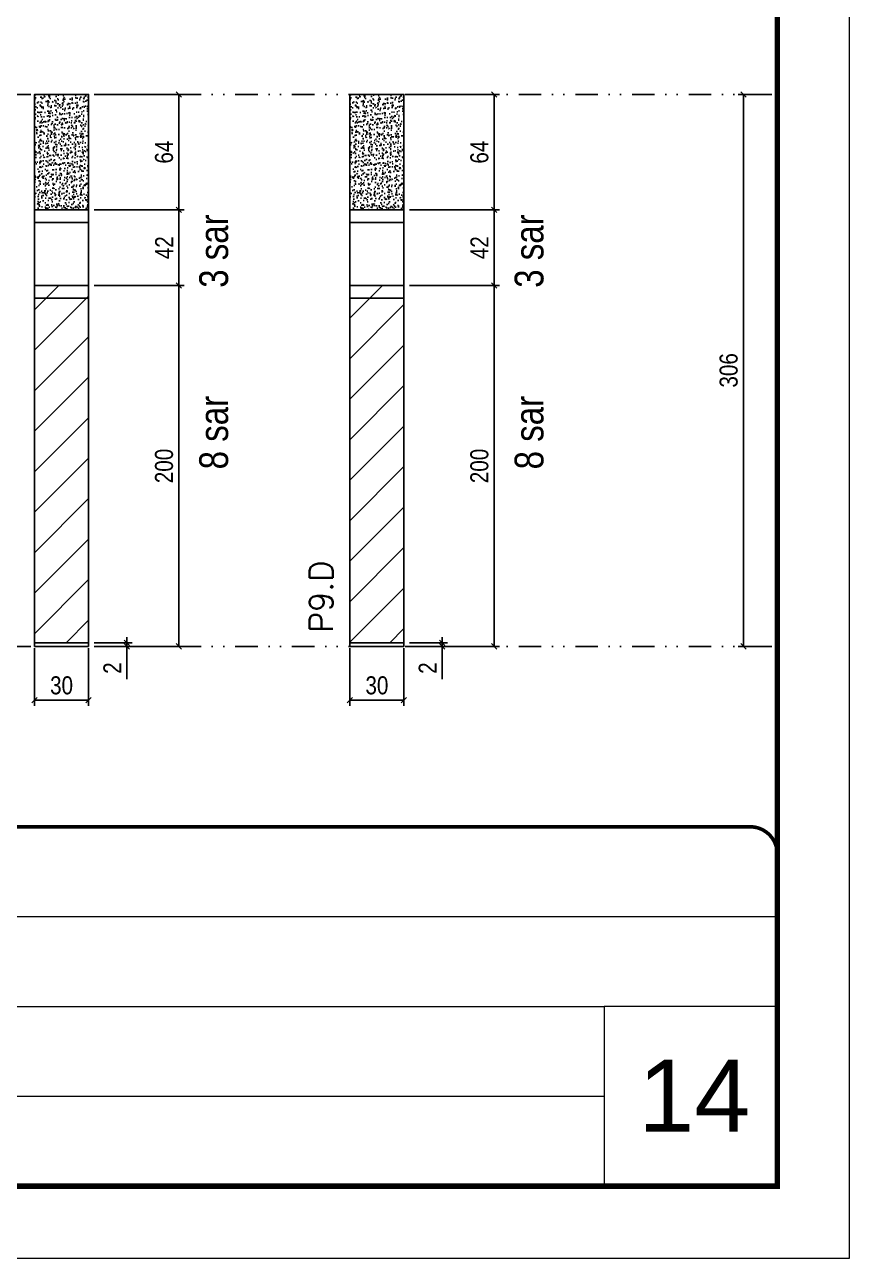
# Model space of a CAD drawing. Extents: x 14400 to 27878, y -21631 to 6985.
# Drawn here: x 17039 to 17497, y 2489 to 3173 of the extents above; entities that cross this region are included whole.
import ezdxf

# ---------------------------------------------------------------- set-up
doc = ezdxf.new("R2010")
doc.units = 0
for name, pattern in [('CONTINUO', [0]), ('DASHED', [0.75, 0.5, -0.25]), ('DIVIDE2', [0.625, 0.25, -0.125, 0, -0.125, 0, -0.125])]:
    doc.linetypes.add(name, pattern=pattern)
for name, color, linetype, lineweight in [('CARIMBO', 255, 'Continuous', 9), ('Folhas', 255, 'Continuous', 9), ('Hachura', 251, 'Continuous', 9), ('SARRAFO DE PRESSAO', 251, 'DASHED', 9), ('Texto Seção', 7, 'Continuous', 15)]:
    doc.layers.add(name, color=color, linetype=linetype, lineweight=lineweight)
for name, color, linetype in [('COTA', 241, 'Continuous'), ('NOMENCLATURA', 7, 'Continuous'), ('Nível', 160, 'Continuous'), ('Painéis', 200, 'Continuous'), ('SARR_2.2x7', 40, 'Continuous')]:
    doc.layers.add(name, color=color, linetype=linetype)
doc.styles.add('ARIAL', font='arial.ttf')
doc.styles.add('ARIAL_NARROW', font='ARIALN.TTF', dxfattribs={"height": 0.2})
doc.styles.add('COTA TECNICA', font='techl___.ttf', dxfattribs={"height": 10})
doc.styles.add('COTA TECNICA-50', font='techl___.ttf', dxfattribs={"height": 10})
doc.styles.add('REGUA-120', font='ROMANS.shx', dxfattribs={"height": 15})
doc.dimstyles.new('COTA PAINEL-50', dxfattribs={"dimtxt": 10, "dimasz": 3, "dimexe": 3, "dimexo": 3, "dimgap": 3, "dimtad": 1, "dimdec": 1, "dimzin": 12, "dimdsep": 46, "dimtxsty": 'COTA TECNICA-50', "dimblk1": 'OBLIQUE', "dimblk2": 'OBLIQUE', "dimsah": 1, "dimcen": 0.9, "dimclrd": 4, "dimclre": 4, "dimclrt": 240, "dimadec": 1, "dimazin": 3, "dimtfac": 1, "dimtdec": 1, "dimtmove": 0, "dimatfit": 3, "dimfxl": 1, "dimtolj": 1, "dimtzin": 12, "dimarcsym": 0})
doc.dimstyles.new('PAINEL', dxfattribs={"dimtxt": 10, "dimasz": 3, "dimexe": 3, "dimexo": 3, "dimgap": 3, "dimtad": 1, "dimdec": 1, "dimzin": 12, "dimdsep": 46, "dimtxsty": 'COTA TECNICA', "dimblk1": 'OBLIQUE', "dimblk2": 'OBLIQUE', "dimsah": 1, "dimcen": 0.9, "dimclrd": 4, "dimclre": 4, "dimclrt": 240, "dimadec": 1, "dimazin": 3, "dimtfac": 1, "dimtdec": 1, "dimtmove": 0, "dimatfit": 3, "dimfxl": 1, "dimtolj": 1, "dimtzin": 12, "dimarcsym": 0})

# ---------------------------------------------------------------- blocks, each defined once
blk = doc.blocks.new('9999999999')
at = {"color": 30, "linetype": 'CONTINUO'}
for p, q in [((98564.56, 34379.64), (99583.98, 34379.64)), ((98564.56, 34329.83), (99487.98, 34329.83)), ((99583.98, 34329.83), (99487.98, 34329.83)), ((99487.98, 34329.83), (99487.98, 34230.21)), ((98564.56, 34280.02), (99487.98, 34280.02))]:
    blk.add_line(p, q, dxfattribs=at)
at = {"color": 30, "linetype": 'CONTINUO', "const_width": 2}
blk.add_lwpolyline([(99583.98, 34230.21), (99583.98, 34414.45, 0.414214), (99568.98, 34429.45), (98228.98, 34429.45, 0.414214), (98213.98, 34414.45), (98213.98, 34245.21, 0.414214), (98228.98, 34230.21), (99583.98, 34230.21)], format="xyb", dxfattribs=at)
at = {"layer": 'Folhas'}
blk.add_lwpolyline([(98138.98, 34190.21), (99623.98, 34190.21), (99623.98, 35240.21), (98138.98, 35240.21)], close=True, dxfattribs=at)
at = {"layer": 'Folhas', "color": 30, "const_width": 3}
blk.add_lwpolyline([(98213.98, 34230.21), (99583.98, 34230.21), (99583.98, 35200.21), (98213.98, 35200.21)], close=True, dxfattribs=at)
blk = doc.blocks.new('_Oblique')
at = {"color": 0, "linetype": 'ByBlock', "lineweight": -2}
blk.add_line((-0.5, -0.5), (0.5, 0.5), dxfattribs=at)
blk = doc.blocks.new('*D833')
at = {"layer": 'COTA', "color": 4, "lineweight": -2, "transparency": 16777216}
for p, q in [((17219.87, 2827.29), (17219.87, 2795.39)), ((17249.87, 2827.29), (17249.87, 2795.39)), ((17219.87, 2798.39), (17249.87, 2798.39))]:
    blk.add_line(p, q, dxfattribs=at)
at = {"layer": 'Defpoints', "color": 0, "transparency": 16777216}
for p in [(17219.87, 2830.29), (17249.87, 2830.29), (17249.87, 2798.39)]:
    blk.add_point(p, dxfattribs=at)
at = {"layer": 'COTA', "color": 4, "lineweight": -2, "transparency": 16777216, "xscale": 3, "yscale": 3, "zscale": 3, "rotation": 180}
blk.add_blockref('_Oblique', (17219.87, 2798.39), dxfattribs=at)
at = {"layer": 'COTA', "color": 4, "lineweight": -2, "transparency": 16777216, "xscale": 3, "yscale": 3, "zscale": 3}
blk.add_blockref('_Oblique', (17249.87, 2798.39), dxfattribs=at)
at = {"layer": 'COTA', "color": 240, "transparency": 16777216, "insert": (17234.87, 2806.61), "char_height": 10, "attachment_point": 5, "style": 'COTA TECNICA'}
blk.add_mtext('\\A1;30', dxfattribs=at)
blk = doc.blocks.new('*D834')
at = {"layer": 'COTA', "color": 4, "lineweight": -2, "transparency": 16777216}
for p, q in [((17271.06, 2830.29), (17271.06, 2833.29)), ((17252.87, 2830.29), (17274.06, 2830.29)), ((17252.87, 2828.29), (17274.06, 2828.29)), ((17271.06, 2830.29), (17271.06, 2828.29)), ((17271.06, 2828.29), (17271.06, 2810.17))]:
    blk.add_line(p, q, dxfattribs=at)
at = {"layer": 'Defpoints', "color": 0, "transparency": 16777216}
for p in [(17249.87, 2830.29), (17249.87, 2828.29), (17271.06, 2830.29)]:
    blk.add_point(p, dxfattribs=at)
at = {"layer": 'COTA', "color": 4, "lineweight": -2, "transparency": 16777216, "xscale": 3, "yscale": 3, "zscale": 3}
for p, rotation in [((17271.06, 2830.29), 270), ((17271.06, 2828.29), 90)]:
    blk.add_blockref('_Oblique', p, dxfattribs=dict(at, rotation=rotation))
at = {"layer": 'COTA', "color": 240, "transparency": 16777216, "insert": (17263.06, 2816.23), "char_height": 10, "attachment_point": 5, "rotation": 90, "style": 'COTA TECNICA-50'}
blk.add_mtext('\\A1;2', dxfattribs=at)
blk = doc.blocks.new('*D835')
at = {"layer": 'COTA', "color": 4, "lineweight": -2, "transparency": 16777216}
for p, q in [((17252.87, 3028.29), (17302.86, 3028.29)), ((17299.86, 2828.29), (17299.86, 3028.29)), ((17252.87, 2828.29), (17302.86, 2828.29))]:
    blk.add_line(p, q, dxfattribs=at)
at = {"layer": 'Defpoints', "color": 0, "transparency": 16777216}
for p in [(17249.87, 3028.29), (17299.86, 3028.29), (17249.87, 2828.29)]:
    blk.add_point(p, dxfattribs=at)
at = {"layer": 'COTA', "color": 4, "lineweight": -2, "transparency": 16777216, "xscale": 3, "yscale": 3, "zscale": 3}
for p, rotation in [((17299.86, 3028.29), 90), ((17299.86, 2828.29), 270)]:
    blk.add_blockref('_Oblique', p, dxfattribs=dict(at, rotation=rotation))
at = {"layer": 'COTA', "color": 240, "transparency": 16777216, "insert": (17291.76, 2928.29), "char_height": 10, "attachment_point": 5, "rotation": 90, "style": 'COTA TECNICA-50'}
blk.add_mtext('\\A1;200', dxfattribs=at)
blk = doc.blocks.new('*D846')
at = {"layer": 'COTA', "color": 4, "lineweight": -2, "transparency": 16777216}
for p, q in [((17252.87, 3134.29), (17302.86, 3134.29)), ((17299.86, 3070.29), (17299.86, 3134.29)), ((17252.87, 3070.29), (17302.86, 3070.29))]:
    blk.add_line(p, q, dxfattribs=at)
at = {"layer": 'Defpoints', "color": 0, "transparency": 16777216}
for p in [(17249.87, 3134.29), (17299.86, 3134.29), (17249.87, 3070.29)]:
    blk.add_point(p, dxfattribs=at)
at = {"layer": 'COTA', "color": 4, "lineweight": -2, "transparency": 16777216, "xscale": 3, "yscale": 3, "zscale": 3}
for p, rotation in [((17299.86, 3134.29), 90), ((17299.86, 3070.29), 270)]:
    blk.add_blockref('_Oblique', p, dxfattribs=dict(at, rotation=rotation))
at = {"layer": 'COTA', "color": 240, "transparency": 16777216, "insert": (17291.76, 3102.29), "char_height": 10, "attachment_point": 5, "rotation": 90, "style": 'COTA TECNICA'}
blk.add_mtext('\\A1;64', dxfattribs=at)
blk = doc.blocks.new('*D848')
at = {"layer": 'COTA', "color": 4, "lineweight": -2, "transparency": 16777216}
for p, q in [((17044.93, 2827.29), (17044.93, 2795.39)), ((17074.93, 2827.29), (17074.93, 2795.39)), ((17044.93, 2798.39), (17074.93, 2798.39))]:
    blk.add_line(p, q, dxfattribs=at)
at = {"layer": 'Defpoints', "color": 0, "transparency": 16777216}
for p in [(17044.93, 2830.29), (17074.93, 2830.29), (17074.93, 2798.39)]:
    blk.add_point(p, dxfattribs=at)
at = {"layer": 'COTA', "color": 4, "lineweight": -2, "transparency": 16777216, "xscale": 3, "yscale": 3, "zscale": 3, "rotation": 180}
blk.add_blockref('_Oblique', (17044.93, 2798.39), dxfattribs=at)
at = {"layer": 'COTA', "color": 4, "lineweight": -2, "transparency": 16777216, "xscale": 3, "yscale": 3, "zscale": 3}
blk.add_blockref('_Oblique', (17074.93, 2798.39), dxfattribs=at)
at = {"layer": 'COTA', "color": 240, "transparency": 16777216, "insert": (17059.93, 2806.61), "char_height": 10, "attachment_point": 5, "style": 'COTA TECNICA'}
blk.add_mtext('\\A1;30', dxfattribs=at)
blk = doc.blocks.new('*D849')
at = {"layer": 'COTA', "color": 4, "lineweight": -2, "transparency": 16777216}
for p, q in [((17096.13, 2830.29), (17096.13, 2833.29)), ((17077.93, 2830.29), (17099.13, 2830.29)), ((17077.93, 2828.29), (17099.13, 2828.29)), ((17096.13, 2830.29), (17096.13, 2828.29)), ((17096.13, 2828.29), (17096.13, 2810.17))]:
    blk.add_line(p, q, dxfattribs=at)
at = {"layer": 'Defpoints', "color": 0, "transparency": 16777216}
for p in [(17074.93, 2830.29), (17074.93, 2828.29), (17096.13, 2830.29)]:
    blk.add_point(p, dxfattribs=at)
at = {"layer": 'COTA', "color": 4, "lineweight": -2, "transparency": 16777216, "xscale": 3, "yscale": 3, "zscale": 3}
for p, rotation in [((17096.13, 2830.29), 270), ((17096.13, 2828.29), 90)]:
    blk.add_blockref('_Oblique', p, dxfattribs=dict(at, rotation=rotation))
at = {"layer": 'COTA', "color": 240, "transparency": 16777216, "insert": (17088.13, 2816.23), "char_height": 10, "attachment_point": 5, "rotation": 90, "style": 'COTA TECNICA-50'}
blk.add_mtext('\\A1;2', dxfattribs=at)
blk = doc.blocks.new('*D850')
at = {"layer": 'COTA', "color": 4, "lineweight": -2, "transparency": 16777216}
for p, q in [((17077.93, 3028.29), (17127.92, 3028.29)), ((17124.92, 2828.29), (17124.92, 3028.29)), ((17077.93, 2828.29), (17127.92, 2828.29))]:
    blk.add_line(p, q, dxfattribs=at)
at = {"layer": 'Defpoints', "color": 0, "transparency": 16777216}
for p in [(17074.93, 3028.29), (17124.92, 3028.29), (17074.93, 2828.29)]:
    blk.add_point(p, dxfattribs=at)
at = {"layer": 'COTA', "color": 4, "lineweight": -2, "transparency": 16777216, "xscale": 3, "yscale": 3, "zscale": 3}
for p, rotation in [((17124.92, 3028.29), 90), ((17124.92, 2828.29), 270)]:
    blk.add_blockref('_Oblique', p, dxfattribs=dict(at, rotation=rotation))
at = {"layer": 'COTA', "color": 240, "transparency": 16777216, "insert": (17116.82, 2928.29), "char_height": 10, "attachment_point": 5, "rotation": 90, "style": 'COTA TECNICA-50'}
blk.add_mtext('\\A1;200', dxfattribs=at)
blk = doc.blocks.new('*D851')
at = {"layer": 'COTA', "color": 4, "lineweight": -2, "transparency": 16777216}
for p, q in [((17077.93, 3134.29), (17127.92, 3134.29)), ((17124.92, 3070.29), (17124.92, 3134.29)), ((17077.93, 3070.29), (17127.92, 3070.29))]:
    blk.add_line(p, q, dxfattribs=at)
at = {"layer": 'Defpoints', "color": 0, "transparency": 16777216}
for p in [(17074.93, 3134.29), (17124.92, 3134.29), (17074.93, 3070.29)]:
    blk.add_point(p, dxfattribs=at)
at = {"layer": 'COTA', "color": 4, "lineweight": -2, "transparency": 16777216, "xscale": 3, "yscale": 3, "zscale": 3}
for p, rotation in [((17124.92, 3134.29), 90), ((17124.92, 3070.29), 270)]:
    blk.add_blockref('_Oblique', p, dxfattribs=dict(at, rotation=rotation))
at = {"layer": 'COTA', "color": 240, "transparency": 16777216, "insert": (17116.82, 3102.29), "char_height": 10, "attachment_point": 5, "rotation": 90, "style": 'COTA TECNICA'}
blk.add_mtext('\\A1;64', dxfattribs=at)
blk = doc.blocks.new('*D2190')
at = {"layer": 'COTA', "color": 4, "lineweight": -2, "transparency": 16777216}
for p, q in [((17453.97, 3134.29), (17435.27, 3134.29)), ((17438.27, 2828.29), (17438.27, 3134.29)), ((17453.97, 2828.29), (17435.27, 2828.29))]:
    blk.add_line(p, q, dxfattribs=at)
at = {"layer": 'Defpoints', "color": 0, "transparency": 16777216}
for p in [(17438.27, 3134.29), (17456.97, 3134.29), (17456.97, 2828.29)]:
    blk.add_point(p, dxfattribs=at)
at = {"layer": 'COTA', "color": 4, "lineweight": -2, "transparency": 16777216, "xscale": 3, "yscale": 3, "zscale": 3}
for p, rotation in [((17438.27, 3134.29), 90), ((17438.27, 2828.29), 270)]:
    blk.add_blockref('_Oblique', p, dxfattribs=dict(at, rotation=rotation))
at = {"layer": 'COTA', "color": 240, "transparency": 16777216, "insert": (17430.05, 2981.29), "char_height": 10, "attachment_point": 5, "rotation": 90, "style": 'COTA TECNICA'}
blk.add_mtext('\\A1;306', dxfattribs=at)
blk = doc.blocks.new('*D2193')
at = {"layer": 'COTA', "color": 4, "lineweight": -2, "transparency": 16777216}
for p, q in [((17077.93, 3070.29), (17127.92, 3070.29)), ((17124.92, 3028.29), (17124.92, 3070.29)), ((17077.93, 3028.29), (17127.92, 3028.29))]:
    blk.add_line(p, q, dxfattribs=at)
at = {"layer": 'Defpoints', "color": 0, "transparency": 16777216}
for p in [(17074.93, 3070.29), (17124.92, 3070.29), (17074.93, 3028.29)]:
    blk.add_point(p, dxfattribs=at)
at = {"layer": 'COTA', "color": 4, "lineweight": -2, "transparency": 16777216, "xscale": 3, "yscale": 3, "zscale": 3}
for p, rotation in [((17124.92, 3070.29), 90), ((17124.92, 3028.29), 270)]:
    blk.add_blockref('_Oblique', p, dxfattribs=dict(at, rotation=rotation))
at = {"layer": 'COTA', "color": 240, "transparency": 16777216, "insert": (17116.85, 3049.29), "char_height": 10, "attachment_point": 5, "rotation": 90, "style": 'COTA TECNICA'}
blk.add_mtext('\\A1;42', dxfattribs=at)
blk = doc.blocks.new('*D2194')
at = {"layer": 'COTA', "color": 4, "lineweight": -2, "transparency": 16777216}
for p, q in [((17252.87, 3070.29), (17302.86, 3070.29)), ((17299.86, 3028.29), (17299.86, 3070.29)), ((17252.87, 3028.29), (17302.86, 3028.29))]:
    blk.add_line(p, q, dxfattribs=at)
at = {"layer": 'Defpoints', "color": 0, "transparency": 16777216}
for p in [(17249.87, 3070.29), (17299.86, 3070.29), (17249.87, 3028.29)]:
    blk.add_point(p, dxfattribs=at)
at = {"layer": 'COTA', "color": 4, "lineweight": -2, "transparency": 16777216, "xscale": 3, "yscale": 3, "zscale": 3}
for p, rotation in [((17299.86, 3070.29), 90), ((17299.86, 3028.29), 270)]:
    blk.add_blockref('_Oblique', p, dxfattribs=dict(at, rotation=rotation))
at = {"layer": 'COTA', "color": 240, "transparency": 16777216, "insert": (17291.78, 3049.29), "char_height": 10, "attachment_point": 5, "rotation": 90, "style": 'COTA TECNICA'}
blk.add_mtext('\\A1;42', dxfattribs=at)

msp = doc.modelspace()

# ---------------------------------------------------------------- hatches: boundary and pattern name
at = {"layer": 'COTA'}
h = msp.add_hatch(dxfattribs=at)
h.set_pattern_fill('AR-CONC', color=256, scale=0.03)
h.set_pattern_definition([(50, (-1729.081, 30), (5.4655401, -0.4781726), [0.5715, -6.2865]), (355, (-1729.081, 30), (-1.0573026, 5.7317054), [0.4572, -5.0292175]), (100.451445, (-1728.6253, 29.96), (4.4082374, 5.2535326), [0.4857003, -5.3427073]), (46.1842, (-1729.081, 31.524), (8.1323712, -1.2612698), [0.85725, -9.42975]), (96.635558, (-1728.403, 31.419), (7.122124, 7.4227837), [0.7285507, -8.0140682]), (351.18415, (-1729.081, 31.524), (7.122124, 7.4227837), [0.685799, -7.543792]), (21, (-1728.319, 31.143), (4.5484317, -3.0679559), [0.5715, -6.2865]), (326, (-1728.319, 31.143), (1.8540609, 5.525639), [0.4572, -5.0292]), (71.451445, (-1727.94, 30.8873), (6.4024926, 2.457683), [0.4857003, -5.3426981]), (37.5, (-1729.0808, 30), (0.0926581, 2.53665117), [0, -4.96824, 0, -5.1054, 0, -5.04825]), (7.5, (-1729.0808, 30), (2.00458988, 3.00541724), [0, -2.91084, 0, -4.85394, 0, -1.92405]), (327.5, (-1730.78, 30), (4.06771786, -0.17186232), [0, -1.905, 0, -5.9436, 0, -7.8867]), (317.5, (-1731.542, 30), (4.44387544, 0.7627947), [0, -2.4765, 0, -3.94716, 0, -5.6007])])
h.paths.add_polyline_path([(17074.93, 3070.29), (17074.93, 3134.29), (17044.93, 3134.29), (17044.93, 3070.29)])
h = msp.add_hatch(dxfattribs=at)
h.set_pattern_fill('AR-CONC', color=256, scale=0.03)
h.set_pattern_definition([(50, (-1554.146, 30), (5.4655401, -0.4781726), [0.5715, -6.2865]), (355, (-1554.146, 30), (-1.0573026, 5.7317054), [0.4572, -5.0292175]), (100.451445, (-1553.6906, 29.96), (4.4082374, 5.2535326), [0.4857003, -5.3427073]), (46.1842, (-1554.146, 31.524), (8.1323712, -1.2612698), [0.85725, -9.42975]), (96.635558, (-1553.468, 31.419), (7.122124, 7.4227837), [0.7285507, -8.0140682]), (351.18415, (-1554.146, 31.524), (7.122124, 7.4227837), [0.685799, -7.543792]), (21, (-1553.384, 31.143), (4.5484317, -3.0679559), [0.5715, -6.2865]), (326, (-1553.384, 31.143), (1.8540609, 5.525639), [0.4572, -5.0292]), (71.451445, (-1553.005, 30.8873), (6.4024926, 2.457683), [0.4857003, -5.3426981]), (37.5, (-1554.146, 30), (0.0926581, 2.53665117), [0, -4.96824, 0, -5.1054, 0, -5.04825]), (7.5, (-1554.146, 30), (2.00458988, 3.00541724), [0, -2.91084, 0, -4.85394, 0, -1.92405]), (327.5, (-1555.8453, 30), (4.06771786, -0.17186232), [0, -1.905, 0, -5.9436, 0, -7.8867]), (317.5, (-1556.6073, 30), (4.44387544, 0.7627947), [0, -2.4765, 0, -3.94716, 0, -5.6007])])
h.paths.add_polyline_path([(17249.87, 3070.29), (17249.87, 3134.29), (17219.87, 3134.29), (17219.87, 3070.29)])
at = {"layer": 'Hachura'}
h = msp.add_hatch(dxfattribs=at)
h.set_pattern_fill('ANSI31', color=256, scale=5)
h.set_pattern_definition([(45, (-68.941, 0), (-11.22532, 11.22532), [])])
h.paths.add_polyline_path([(16772.42, 3070.29), (16880.42, 3070.29), (16880.42, 3118.29), (16772.42, 3118.29)])
h.paths.add_polyline_path([(17044.93, 2830.29), (17074.93, 2830.29), (17074.93, 3028.29), (17044.93, 3028.29)])
h.paths.add_polyline_path([(17249.87, 3028.29), (17219.87, 3028.29), (17219.87, 2830.29), (17249.87, 2830.29)])

# ---------------------------------------------------------------- linework, layer by layer
at = {"layer": 'COTA'}
for points in [[(17044.93, 3070.29), (17074.93, 3070.29), (17074.93, 3134.29), (17044.93, 3134.29)], [(17219.87, 3070.29), (17249.87, 3070.29), (17249.87, 3134.29), (17219.87, 3134.29)]]:
    msp.add_lwpolyline(points, close=True, dxfattribs=at)
at = {"layer": 'Nível', "color": 4, "linetype": 'DIVIDE2', "ltscale": 50}
for p, q in [((16086.97, 3134.29), (17456.97, 3134.29)), ((16086.97, 2828.29), (17456.97, 2828.29))]:
    msp.add_line(p, q, dxfattribs=at)
at = {"layer": 'Painéis'}
for p, q in [((17044.93, 3028.29), (17044.93, 2830.29)), ((17044.93, 3028.29), (17074.93, 3028.29)), ((17074.93, 3028.29), (17074.93, 2830.29)), ((17219.87, 3028.29), (17219.87, 2830.29)), ((17219.87, 3028.29), (17249.87, 3028.29)), ((17249.87, 3028.29), (17249.87, 2830.29)), ((17044.93, 2830.29), (17074.93, 2830.29)), ((17044.93, 2830.29), (17074.93, 2830.29)), ((17044.93, 2828.29), (17044.93, 2830.29)), ((17074.93, 2828.29), (17044.93, 2828.29)), ((17074.93, 2830.29), (17074.93, 2828.29)), ((17219.87, 2830.29), (17249.87, 2830.29)), ((17219.87, 2830.29), (17249.87, 2830.29)), ((17219.87, 2828.29), (17219.87, 2830.29)), ((17249.87, 2828.29), (17219.87, 2828.29)), ((17249.87, 2830.29), (17249.87, 2828.29))]:
    msp.add_line(p, q, dxfattribs=at)
for points in [[(17044.93, 3028.29), (17074.93, 3028.29), (17074.93, 3070.29), (17044.93, 3070.29)], [(17219.87, 3028.29), (17249.87, 3028.29), (17249.87, 3070.29), (17219.87, 3070.29)]]:
    msp.add_lwpolyline(points, close=True, dxfattribs=at)
at = {"layer": 'SARR_2.2x7'}
for p, q in [((17074.93, 3063.29), (17044.93, 3063.29)), ((17249.87, 3063.29), (17219.87, 3063.29)), ((17074.93, 3021.29), (17044.93, 3021.29)), ((17249.87, 3021.29), (17219.87, 3021.29))]:
    msp.add_line(p, q, dxfattribs=at)

# ---------------------------------------------------------------- block references
at = {"layer": 'SARRAFO DE PRESSAO', "color": 6, "linetype": 'ByBlock'}
msp.add_blockref('9999999999', (-82127.01, -31701.2), dxfattribs=at)

# ---------------------------------------------------------------- texts
at = {"layer": 'CARIMBO', "style": 'ARIAL'}
msp.add_text('14', height=40, dxfattribs=at).set_placement((17379.83, 2559.15))
at = {"layer": 'NOMENCLATURA', "style": 'ARIAL_NARROW'}
for s, p in [('3 sar', (17152.32, 3027.06)), ('3 sar', (17327.26, 3027.06)), ('8 sar', (17152.32, 2926.4)), ('8 sar', (17327.26, 2926.4))]:
    msp.add_text(s, height=16, rotation=90, dxfattribs=at).set_placement(p)
at = {"layer": 'Texto Seção', "insert": (17210.42, 2835.7), "char_height": 13, "width": 370.6998, "attachment_point": 7, "rotation": 90, "style": 'REGUA-120'}
msp.add_mtext('P9.D', dxfattribs=at)

# ---------------------------------------------------------------- dimensions: what is measured, and where the dimension line sits
at = {"layer": 'COTA'}
for base, p1, p2, dimstyle, picture, middle in [((17124.92, 3134.29), (17074.93, 3070.29), (17074.93, 3134.29), 'PAINEL', '*D851', (17116.82, 3102.29)), ((17299.86, 3134.29), (17249.87, 3070.29), (17249.87, 3134.29), 'PAINEL', '*D846', (17291.76, 3102.29)), ((17438.27, 3134.29), (17456.97, 2828.29), (17456.97, 3134.29), 'PAINEL', '*D2190', (17430.05, 2981.29)), ((17124.92, 3070.29), (17074.93, 3028.29), (17074.93, 3070.29), 'PAINEL', '*D2193', (17116.85, 3049.29)), ((17299.86, 3070.29), (17249.87, 3028.29), (17249.87, 3070.29), 'PAINEL', '*D2194', (17291.78, 3049.29)), ((17124.92, 3028.29), (17074.93, 2828.29), (17074.93, 3028.29), 'COTA PAINEL-50', '*D850', (17116.82, 2928.29)), ((17299.86, 3028.29), (17249.87, 2828.29), (17249.87, 3028.29), 'COTA PAINEL-50', '*D835', (17291.76, 2928.29))]:
    dim = msp.add_linear_dim(base=base, p1=p1, p2=p2, angle=90, dimstyle=dimstyle, dxfattribs=at)
    dim.commit()
    dim.dimension.update_dxf_attribs({"geometry": picture, "text_midpoint": middle})
for base, p1, p2, picture, middle in [((17096.13, 2830.29), (17074.93, 2828.29), (17074.93, 2830.29), '*D849', (17096.13, 2816.23)), ((17271.06, 2830.29), (17249.87, 2828.29), (17249.87, 2830.29), '*D834', (17271.06, 2816.23))]:
    dim = msp.add_linear_dim(base=base, p1=p1, p2=p2, angle=90, dimstyle='COTA PAINEL-50', dxfattribs=at)
    dim.commit()
    dim.dimension.update_dxf_attribs({"geometry": picture, "text_midpoint": middle, "dimtype": 160})
for base, p1, p2, picture, middle in [((17074.93, 2798.39), (17044.93, 2830.29), (17074.93, 2830.29), '*D848', (17059.93, 2806.61)), ((17249.87, 2798.39), (17219.87, 2830.29), (17249.87, 2830.29), '*D833', (17234.87, 2806.61))]:
    dim = msp.add_linear_dim(base=base, p1=p1, p2=p2, dimstyle='PAINEL', override={"dimarcsym": 2}, dxfattribs=at)
    dim.commit()
    dim.dimension.update_dxf_attribs({"geometry": picture, "text_midpoint": middle})

doc.saveas('drawing.dxf')
